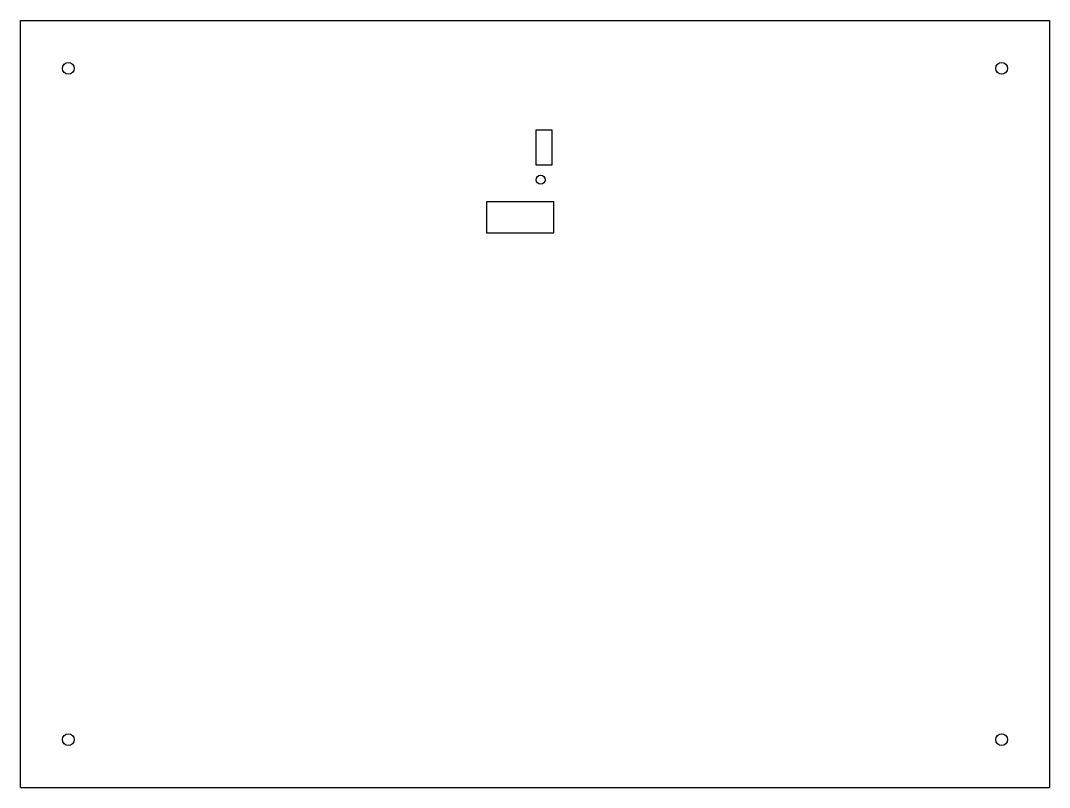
# Model space of a CAD drawing. Header units: millimetres. Extents: x -194 to 194, y -148 to 142.
import ezdxf

# ---------------------------------------------------------------- set-up
doc = ezdxf.new("R2010")
doc.units = ezdxf.units.MM

msp = doc.modelspace()

# ---------------------------------------------------------------- linework, layer by layer
at = {"color": 7, "linetype": 'Continuous', "lineweight": 25}
for p, q in [((-194, -147.5), (-194, 141.5)), ((-194, 141.5), (194, 141.5)), ((194, 141.5), (194, -147.5)), ((0.26, 100.23), (0.26, 87.19)), ((6.51, 100.23), (0.26, 100.23)), ((6.51, 87.19), (6.51, 100.23)), ((0.26, 87.19), (6.51, 87.19)), ((-18.35, 73.16), (-18.35, 61.5)), ((7.15, 73.16), (-18.35, 73.16)), ((7.15, 61.5), (7.15, 73.16)), ((-18.35, 61.5), (7.15, 61.5)), ((-194, -147.5), (194, -147.5))]:
    msp.add_line(p, q, dxfattribs=at)
for centre, radius in [((-176, 123.5), 2.2), ((176, 123.5), 2.2), ((2.15, 81.5), 1.7), ((-176, -129.5), 2.2), ((176, -129.5), 2.2)]:
    msp.add_circle(centre, radius, dxfattribs=at)

doc.saveas('drawing.dxf')
